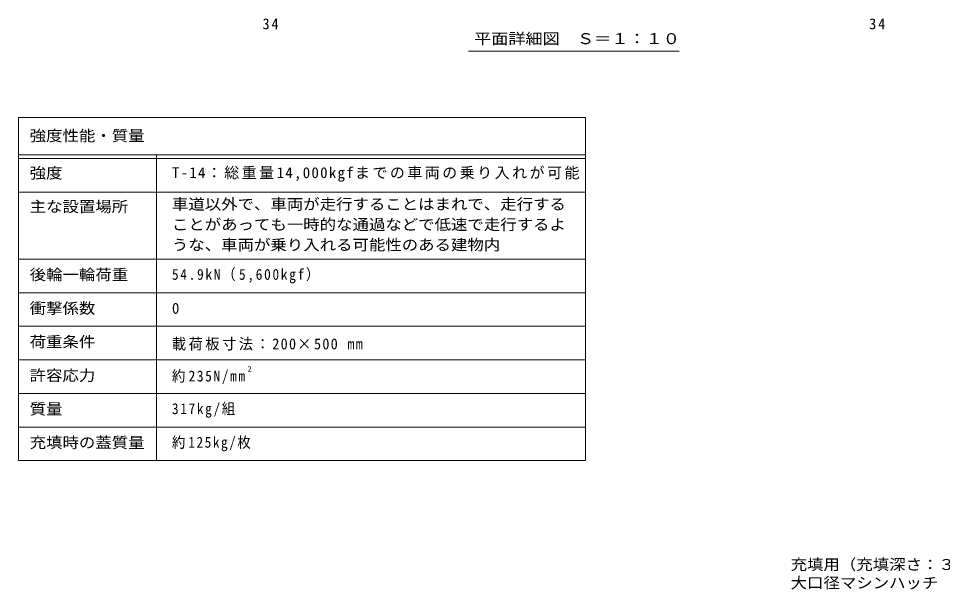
# Model space of a CAD drawing. Units: millimetres at full size, sheet at 1:10; details may follow other scales. Extents: x -2570 to 2371, y -1962 to 1582.
# Drawn here: x -2570 to -93, y -1962 to -432 of the extents above; entities that cross this region are included whole.
import ezdxf
from ezdxf.enums import TextEntityAlignment as Align

# ---------------------------------------------------------------- set-up
doc = ezdxf.new("R2010")
doc.units = ezdxf.units.MM
doc.header["$LTSCALE"] = 10
for name, color, linetype, lineweight in [('0-5_寸法', 4, 'Continuous', 9), ('0-F', 7, 'Continuous', 9), ('F-5_F-5ﾚｲﾔ', 7, 'Continuous', 9), ('F-F_F-Fﾚｲﾔ', 2, 'Continuous', 9)]:
    doc.layers.add(name, color=color, linetype=linetype, lineweight=lineweight)
doc.styles.add('ＭＳ ゴシック', font='')
doc.styles.get('ＭＳ ゴシック').set_extended_font_data('MS Gothic')

msp = doc.modelspace()

# ---------------------------------------------------------------- linework, layer by layer
at = {"layer": '0-5_寸法', "color": 7}
msp.add_line((-1363.98, -518.88), (-798.93, -518.88), dxfattribs=at)
at = {"layer": 'F-5_F-5ﾚｲﾔ'}
for p, q in [((-1050.11, -696.68), (-1050.11, -1616.68)), ((-2570.11, -896.68), (-1050.11, -896.68)), ((-2570.11, -1076.68), (-1050.11, -1076.68))]:
    msp.add_line(p, q, dxfattribs=at)
at = {"layer": 'F-F_F-Fﾚｲﾔ', "color": 7}
for p, q in [((-2570.11, -696.68), (-1050.11, -696.68)), ((-2570.11, -696.68), (-2570.11, -1616.68)), ((-2570.11, -796.68), (-1050.11, -796.68)), ((-2570.11, -806.68), (-1050.11, -806.68)), ((-2200.11, -796.68), (-2200.11, -1616.68)), ((-2570.11, -896.68), (-1050.11, -896.68)), ((-2570.11, -1076.68), (-1050.11, -1076.68)), ((-2570.11, -1166.68), (-1050.11, -1166.68)), ((-2570.11, -1256.68), (-1050.11, -1256.68)), ((-1050.11, -1346.68), (-2570.11, -1346.68)), ((-1050.11, -1436.68), (-2570.11, -1436.68)), ((-1050.11, -1526.68), (-2570.11, -1526.68)), ((-1050.11, -1616.68), (-2570.11, -1616.68))]:
    msp.add_line(p, q, dxfattribs=at)

# ---------------------------------------------------------------- texts
at = {"layer": '0-5_寸法', "color": 2, "style": 'ＭＳ ゴシック', "width": 1.15}
msp.add_text('平面詳細図\u3000Ｓ＝１：１０', height=29.33, dxfattribs=at).set_placement((-1348.96, -509.08), align=Align.BOTTOM_LEFT)
at = {"layer": '0-F', "color": 2, "char_height": 29.33, "attachment_point": 7, "style": 'ＭＳ ゴシック'}
for insert in [(-1915.81, -461.06), (-289.61, -461.06)]:
    msp.add_mtext('\\T1.27;\\W0.95;34', dxfattribs=dict(at, insert=insert))
at = {"layer": 'F-5_F-5ﾚｲﾔ', "color": 6, "style": 'ＭＳ ゴシック'}
msp.add_text('2', height=14.66, dxfattribs=at).set_placement((-1956.05, -1382.45), align=Align.BOTTOM_LEFT)
at = {"layer": 'F-5_F-5ﾚｲﾔ', "color": 2, "style": 'ＭＳ ゴシック', "width": 1.1}
for s, p in [('充填用（充填深さ：３０ｍｍ）\u3000屋内用\u3000一般形\u3000スチール製\u3000ステンレス目地', (-500.11, -1918.5)), ('大口径マシンハッチ\u3000Ｓ－１４Ｅ－１４００×１５００', (-500.11, -1967.71))]:
    msp.add_text(s, height=29.33, dxfattribs=at).set_placement(p, align=Align.BOTTOM_LEFT)
at = {"layer": 'F-F_F-Fﾚｲﾔ', "style": 'ＭＳ ゴシック', "width": 1.1}
for s, p in [('強度性能・質量', (-2540.11, -769.24)), ('強度', (-2540.11, -869.18)), ('車道以外で、車両が走行することはまれで、走行する', (-2158.77, -952.75)), ('主な設置場所', (-2540.11, -959.18)), ('ことがあっても一時的な通過などで低速で走行するよ', (-2158.77, -1007.23)), ('うな、車両が乗り入れる可能性のある建物内', (-2158.77, -1061.71)), ('後輪一輪荷重', (-2540.11, -1141.68)), ('衝撃係数', (-2540.11, -1231.68)), ('荷重条件', (-2540.11, -1321.68)), ('許容応力', (-2540.11, -1411.68)), ('質量', (-2540.11, -1501.68)), ('充填時の蓋質量', (-2540.11, -1591.68))]:
    msp.add_text(s, height=29.33, dxfattribs=at).set_placement(p, align=Align.BOTTOM_LEFT)
at = {"layer": 'F-F_F-Fﾚｲﾔ', "style": 'ＭＳ ゴシック'}
msp.add_text('0', height=29.33, dxfattribs=at).set_placement((-2158.77, -1231.68), align=Align.BOTTOM_LEFT)
at = {"layer": 'F-F_F-Fﾚｲﾔ', "char_height": 29.33, "attachment_point": 7, "style": 'ＭＳ ゴシック'}
for s, insert in [('\\T1.17;T-14：総重量14,000kgfまでの車両の乗り入れが可能', (-2158.77, -869.18)), ('\\T1.25;\\W0.9;54.9kN（5,600kgf）', (-2158.77, -1141.68)), ('\\T1.18;\\W0.95;載荷板寸法：200×500\\~mm', (-2158.77, -1321.68)), ('\\T1.24;\\W0.9;約235N/mm', (-2158.77, -1411.68)), ('\\T1.24;\\W0.9;317kg/組', (-2158.77, -1501.68)), ('\\T1.22;\\W0.9;約125kg/枚', (-2158.77, -1591.68))]:
    msp.add_mtext(s, dxfattribs=dict(at, insert=insert))

doc.saveas('drawing.dxf')
